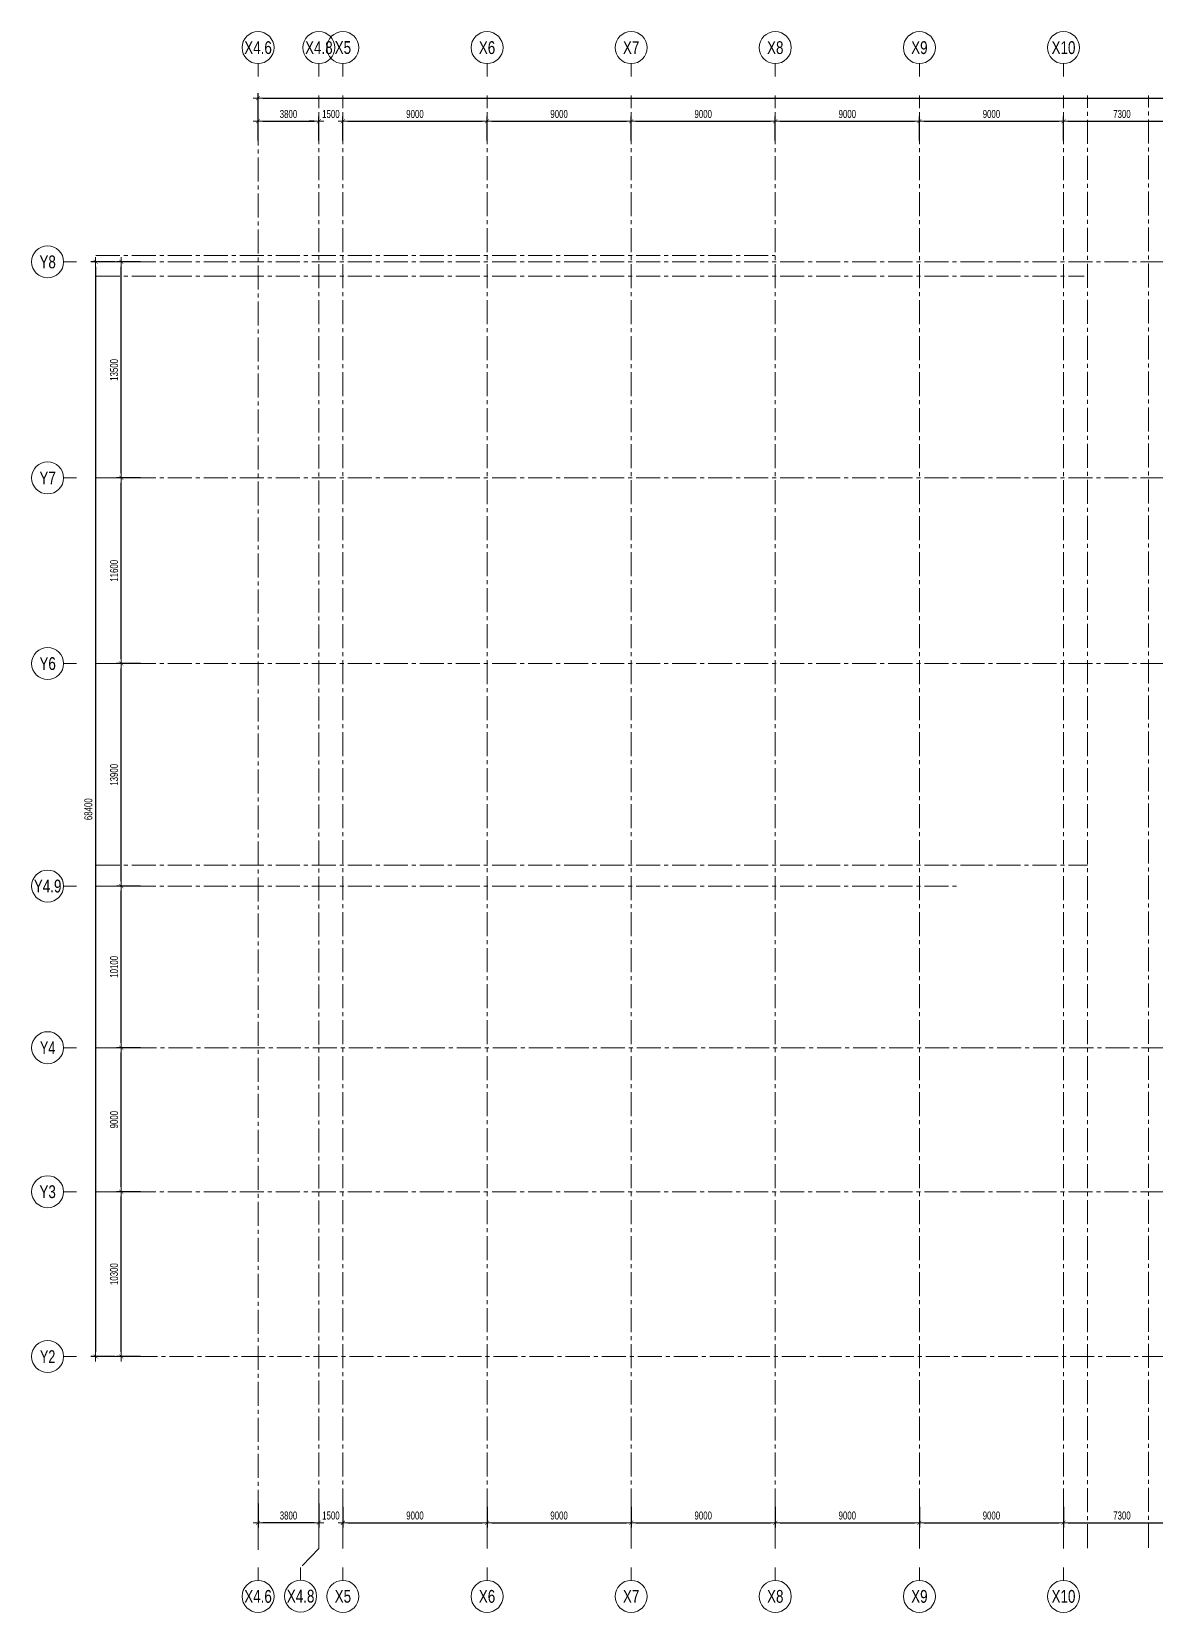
# Model space of a CAD drawing. Header units: millimetres. Extents: x 17261 to 205888, y -7086 to 91689.
# Drawn here: x 17261 to 87500, y -7086 to 91689 of the extents above; entities that cross this region are included whole.
import ezdxf
from ezdxf.enums import TextEntityAlignment as Align

# ---------------------------------------------------------------- set-up
doc = ezdxf.new("R2010")
doc.units = ezdxf.units.MM
doc.linetypes.add('CENTER2', pattern=[1.125, 0.75, -0.125, 0.125, -0.125])
doc.layers.get('Defpoints').update_dxf_attribs({"color": 151, "lineweight": 9})
for name, color, linetype, lineweight in [('NDC_S_AXIS', 5, 'CENTER2', 13), ('NDC_S_DIM', 1, 'Continuous', 15), ('NDC_S_SYMBOL', 1, 'Continuous', 15), ('NDC_S_TEXT SYMBOL', 7, 'Continuous', 20)]:
    doc.layers.add(name, color=color, linetype=linetype, lineweight=lineweight)
doc.styles.add('NDC_ANNO', font='', dxfattribs={"width": 0.8})
doc.styles.add('NDC_DIM', font='', dxfattribs={"width": 0.75})
doc.styles.get('NDC_ANNO').set_extended_font_data('Dotum')
doc.styles.get('NDC_DIM').set_extended_font_data('Dotum')
doc.dimstyles.new('NDC_dim_200', dxfattribs={"dimscale": 200, "dimtxt": 2.5, "dimasz": 1.5, "dimexe": 1.5, "dimexo": 2.5, "dimgap": 1, "dimtad": 1, "dimdec": 0, "dimzin": 0, "dimdsep": 46, "dimtxsty": 'NDC_DIM', "dimblk": 'DIMMARK', "dimcen": 0.09, "dimdle": 1.2, "dimclrd": 1, "dimclre": 1, "dimclrt": 3, "dimadec": 0, "dimazin": 0, "dimtfac": 1, "dimtdec": 0, "dimtix": 1, "dimtofl": 0, "dimtmove": 0, "dimatfit": 3, "dimfxl": 6, "dimfxlon": 1, "dimtolj": 1, "dimtzin": 0, "dimarcsym": 0})

# ---------------------------------------------------------------- blocks, each defined once
blk = doc.blocks.new('*U640')
at = {"layer": 'NDC_S_SYMBOL'}
blk.add_line((0, 5), (0, 9), dxfattribs=at)
blk.add_circle((0, 0), 5, dxfattribs=at)
at = {"layer": 'NDC_S_TEXT SYMBOL', "color": 7, "style": 'NDC_ANNO', "width": 0.8}
blk.add_attdef('GRID', text='', height=4, dxfattribs=at).set_placement((0, 0), align=Align.MIDDLE)
blk = doc.blocks.new('*U653')
at = {"layer": 'NDC_S_SYMBOL'}
blk.add_line((5, 0), (9, 0), dxfattribs=at)
blk.add_circle((0, 0), 5, dxfattribs=at)
at = {"layer": 'NDC_S_TEXT SYMBOL', "color": 7, "style": 'NDC_ANNO', "width": 0.8}
blk.add_attdef('GRID', text='', height=4, rotation=270, dxfattribs=at).set_placement((0, 0), align=Align.MIDDLE)
blk = doc.blocks.new('DIMMARK')
at = {"layer": 'NDC_S_DIM', "color": 1}
blk.add_line((-1.5, 0), (1, 0), dxfattribs=at)
at = {"layer": 'NDC_S_DIM', "color": 2, "const_width": 0.1}
blk.add_lwpolyline([(-0.42, -0.42), (0.42, 0.42)], dxfattribs=at)
blk = doc.blocks.new('*D727')
at = {"layer": 'Defpoints', "color": 0, "transparency": 16777216}
for p in [(35200, 86089), (31400, 83407), (35200, 83407)]:
    blk.add_point(p, dxfattribs=at)
at = {"layer": 'NDC_S_DIM', "color": 1, "lineweight": -2, "transparency": 16777216}
for p, q in [((31400, 84889), (31400, 86389)), ((31700, 86089), (34900, 86089)), ((35200, 84889), (35200, 86389))]:
    blk.add_line(p, q, dxfattribs=at)
at = {"layer": 'NDC_S_DIM', "color": 1, "lineweight": -2, "transparency": 16777216, "xscale": 300, "yscale": 300, "zscale": 300, "rotation": 180}
blk.add_blockref('DIMMARK', (31400, 86089), dxfattribs=at)
at = {"layer": 'NDC_S_DIM', "color": 1, "lineweight": -2, "transparency": 16777216, "xscale": 300, "yscale": 300, "zscale": 300}
blk.add_blockref('DIMMARK', (35200, 86089), dxfattribs=at)
at = {"layer": 'NDC_S_DIM', "color": 3, "transparency": 16777216, "insert": (33300, 86539), "char_height": 500, "attachment_point": 5, "style": 'NDC_DIM'}
blk.add_mtext('\\A1;3800', dxfattribs=at)
blk = doc.blocks.new('*D728')
at = {"layer": 'Defpoints', "color": 0, "transparency": 16777216}
for p in [(45700, 86089), (36700, 83407), (45700, 83407)]:
    blk.add_point(p, dxfattribs=at)
at = {"layer": 'NDC_S_DIM', "color": 1, "lineweight": -2, "transparency": 16777216}
for p, q in [((36700, 84889), (36700, 86389)), ((37000, 86089), (45400, 86089)), ((45700, 84889), (45700, 86389))]:
    blk.add_line(p, q, dxfattribs=at)
at = {"layer": 'NDC_S_DIM', "color": 1, "lineweight": -2, "transparency": 16777216, "xscale": 300, "yscale": 300, "zscale": 300, "rotation": 180}
blk.add_blockref('DIMMARK', (36700, 86089), dxfattribs=at)
at = {"layer": 'NDC_S_DIM', "color": 1, "lineweight": -2, "transparency": 16777216, "xscale": 300, "yscale": 300, "zscale": 300}
blk.add_blockref('DIMMARK', (45700, 86089), dxfattribs=at)
at = {"layer": 'NDC_S_DIM', "color": 3, "transparency": 16777216, "insert": (41200, 86539), "char_height": 500, "attachment_point": 5, "style": 'NDC_DIM'}
blk.add_mtext('\\A1;9000', dxfattribs=at)
blk = doc.blocks.new('*D729')
at = {"layer": 'Defpoints', "color": 0, "transparency": 16777216}
for p in [(54700, 86089), (45700, 83407), (54700, 83407)]:
    blk.add_point(p, dxfattribs=at)
at = {"layer": 'NDC_S_DIM', "color": 1, "lineweight": -2, "transparency": 16777216}
for p, q in [((45700, 84889), (45700, 86389)), ((46000, 86089), (54400, 86089)), ((54700, 84889), (54700, 86389))]:
    blk.add_line(p, q, dxfattribs=at)
at = {"layer": 'NDC_S_DIM', "color": 1, "lineweight": -2, "transparency": 16777216, "xscale": 300, "yscale": 300, "zscale": 300, "rotation": 180}
blk.add_blockref('DIMMARK', (45700, 86089), dxfattribs=at)
at = {"layer": 'NDC_S_DIM', "color": 1, "lineweight": -2, "transparency": 16777216, "xscale": 300, "yscale": 300, "zscale": 300}
blk.add_blockref('DIMMARK', (54700, 86089), dxfattribs=at)
at = {"layer": 'NDC_S_DIM', "color": 3, "transparency": 16777216, "insert": (50200, 86539), "char_height": 500, "attachment_point": 5, "style": 'NDC_DIM'}
blk.add_mtext('\\A1;9000', dxfattribs=at)
blk = doc.blocks.new('*D741')
at = {"layer": 'Defpoints', "color": 0, "transparency": 16777216}
for p in [(63700, 86089), (54700, 83407), (63700, 83407)]:
    blk.add_point(p, dxfattribs=at)
at = {"layer": 'NDC_S_DIM', "color": 1, "lineweight": -2, "transparency": 16777216}
for p, q in [((54700, 84889), (54700, 86389)), ((55000, 86089), (63400, 86089)), ((63700, 84889), (63700, 86389))]:
    blk.add_line(p, q, dxfattribs=at)
at = {"layer": 'NDC_S_DIM', "color": 1, "lineweight": -2, "transparency": 16777216, "xscale": 300, "yscale": 300, "zscale": 300, "rotation": 180}
blk.add_blockref('DIMMARK', (54700, 86089), dxfattribs=at)
at = {"layer": 'NDC_S_DIM', "color": 1, "lineweight": -2, "transparency": 16777216, "xscale": 300, "yscale": 300, "zscale": 300}
blk.add_blockref('DIMMARK', (63700, 86089), dxfattribs=at)
at = {"layer": 'NDC_S_DIM', "color": 3, "transparency": 16777216, "insert": (59200, 86539), "char_height": 500, "attachment_point": 5, "style": 'NDC_DIM'}
blk.add_mtext('\\A1;9000', dxfattribs=at)
blk = doc.blocks.new('*D742')
at = {"layer": 'Defpoints', "color": 0, "transparency": 16777216}
for p in [(72700, 86089), (63700, 83407), (72700, 83407)]:
    blk.add_point(p, dxfattribs=at)
at = {"layer": 'NDC_S_DIM', "color": 1, "lineweight": -2, "transparency": 16777216}
for p, q in [((63700, 84889), (63700, 86389)), ((64000, 86089), (72400, 86089)), ((72700, 84889), (72700, 86389))]:
    blk.add_line(p, q, dxfattribs=at)
at = {"layer": 'NDC_S_DIM', "color": 1, "lineweight": -2, "transparency": 16777216, "xscale": 300, "yscale": 300, "zscale": 300, "rotation": 180}
blk.add_blockref('DIMMARK', (63700, 86089), dxfattribs=at)
at = {"layer": 'NDC_S_DIM', "color": 1, "lineweight": -2, "transparency": 16777216, "xscale": 300, "yscale": 300, "zscale": 300}
blk.add_blockref('DIMMARK', (72700, 86089), dxfattribs=at)
at = {"layer": 'NDC_S_DIM', "color": 3, "transparency": 16777216, "insert": (68200, 86539), "char_height": 500, "attachment_point": 5, "style": 'NDC_DIM'}
blk.add_mtext('\\A1;9000', dxfattribs=at)
blk = doc.blocks.new('*D743')
at = {"layer": 'Defpoints', "color": 0, "transparency": 16777216}
for p in [(81700, 86089), (72700, 83407), (81700, 83407)]:
    blk.add_point(p, dxfattribs=at)
at = {"layer": 'NDC_S_DIM', "color": 1, "lineweight": -2, "transparency": 16777216}
for p, q in [((72700, 84889), (72700, 86389)), ((73000, 86089), (81400, 86089)), ((81700, 84889), (81700, 86389))]:
    blk.add_line(p, q, dxfattribs=at)
at = {"layer": 'NDC_S_DIM', "color": 1, "lineweight": -2, "transparency": 16777216, "xscale": 300, "yscale": 300, "zscale": 300, "rotation": 180}
blk.add_blockref('DIMMARK', (72700, 86089), dxfattribs=at)
at = {"layer": 'NDC_S_DIM', "color": 1, "lineweight": -2, "transparency": 16777216, "xscale": 300, "yscale": 300, "zscale": 300}
blk.add_blockref('DIMMARK', (81700, 86089), dxfattribs=at)
at = {"layer": 'NDC_S_DIM', "color": 3, "transparency": 16777216, "insert": (77200, 86539), "char_height": 500, "attachment_point": 5, "style": 'NDC_DIM'}
blk.add_mtext('\\A1;9000', dxfattribs=at)
blk = doc.blocks.new('*D744')
at = {"layer": 'Defpoints', "color": 0, "transparency": 16777216}
for p in [(89000, 86089), (81700, 83407), (89000, 83407)]:
    blk.add_point(p, dxfattribs=at)
at = {"layer": 'NDC_S_DIM', "color": 1, "lineweight": -2, "transparency": 16777216}
for p, q in [((81700, 84889), (81700, 86389)), ((82000, 86089), (88700, 86089)), ((89000, 84889), (89000, 86389))]:
    blk.add_line(p, q, dxfattribs=at)
at = {"layer": 'NDC_S_DIM', "color": 1, "lineweight": -2, "transparency": 16777216, "xscale": 300, "yscale": 300, "zscale": 300, "rotation": 180}
blk.add_blockref('DIMMARK', (81700, 86089), dxfattribs=at)
at = {"layer": 'NDC_S_DIM', "color": 1, "lineweight": -2, "transparency": 16777216, "xscale": 300, "yscale": 300, "zscale": 300}
blk.add_blockref('DIMMARK', (89000, 86089), dxfattribs=at)
at = {"layer": 'NDC_S_DIM', "color": 3, "transparency": 16777216, "insert": (85350, 86539), "char_height": 500, "attachment_point": 5, "style": 'NDC_DIM'}
blk.add_mtext('\\A1;7300', dxfattribs=at)
blk = doc.blocks.new('*D747')
at = {"layer": 'Defpoints', "color": 0, "transparency": 16777216}
for p in [(36700, 0), (45700, 0), (45700, -1486)]:
    blk.add_point(p, dxfattribs=at)
at = {"layer": 'NDC_S_DIM', "color": 1, "lineweight": -2, "transparency": 16777216}
for p, q in [((36700, -500), (36700, -1786)), ((45700, -500), (45700, -1786)), ((37000, -1486), (45400, -1486))]:
    blk.add_line(p, q, dxfattribs=at)
at = {"layer": 'NDC_S_DIM', "color": 1, "lineweight": -2, "transparency": 16777216, "xscale": 300, "yscale": 300, "zscale": 300, "rotation": 180}
blk.add_blockref('DIMMARK', (36700, -1486), dxfattribs=at)
at = {"layer": 'NDC_S_DIM', "color": 1, "lineweight": -2, "transparency": 16777216, "xscale": 300, "yscale": 300, "zscale": 300}
blk.add_blockref('DIMMARK', (45700, -1486), dxfattribs=at)
at = {"layer": 'NDC_S_DIM', "color": 3, "transparency": 16777216, "insert": (41200, -1036), "char_height": 500, "attachment_point": 5, "style": 'NDC_DIM'}
blk.add_mtext('\\A1;9000', dxfattribs=at)
blk = doc.blocks.new('*D748')
at = {"layer": 'Defpoints', "color": 0, "transparency": 16777216}
for p in [(45700, 0), (54700, 0), (54700, -1486)]:
    blk.add_point(p, dxfattribs=at)
at = {"layer": 'NDC_S_DIM', "color": 1, "lineweight": -2, "transparency": 16777216}
for p, q in [((45700, -500), (45700, -1786)), ((54700, -500), (54700, -1786)), ((46000, -1486), (54400, -1486))]:
    blk.add_line(p, q, dxfattribs=at)
at = {"layer": 'NDC_S_DIM', "color": 1, "lineweight": -2, "transparency": 16777216, "xscale": 300, "yscale": 300, "zscale": 300, "rotation": 180}
blk.add_blockref('DIMMARK', (45700, -1486), dxfattribs=at)
at = {"layer": 'NDC_S_DIM', "color": 1, "lineweight": -2, "transparency": 16777216, "xscale": 300, "yscale": 300, "zscale": 300}
blk.add_blockref('DIMMARK', (54700, -1486), dxfattribs=at)
at = {"layer": 'NDC_S_DIM', "color": 3, "transparency": 16777216, "insert": (50200, -1036), "char_height": 500, "attachment_point": 5, "style": 'NDC_DIM'}
blk.add_mtext('\\A1;9000', dxfattribs=at)
blk = doc.blocks.new('*D749')
at = {"layer": 'Defpoints', "color": 0, "transparency": 16777216}
for p in [(54700, 0), (63700, 0), (63700, -1486)]:
    blk.add_point(p, dxfattribs=at)
at = {"layer": 'NDC_S_DIM', "color": 1, "lineweight": -2, "transparency": 16777216}
for p, q in [((54700, -500), (54700, -1786)), ((63700, -500), (63700, -1786)), ((55000, -1486), (63400, -1486))]:
    blk.add_line(p, q, dxfattribs=at)
at = {"layer": 'NDC_S_DIM', "color": 1, "lineweight": -2, "transparency": 16777216, "xscale": 300, "yscale": 300, "zscale": 300, "rotation": 180}
blk.add_blockref('DIMMARK', (54700, -1486), dxfattribs=at)
at = {"layer": 'NDC_S_DIM', "color": 1, "lineweight": -2, "transparency": 16777216, "xscale": 300, "yscale": 300, "zscale": 300}
blk.add_blockref('DIMMARK', (63700, -1486), dxfattribs=at)
at = {"layer": 'NDC_S_DIM', "color": 3, "transparency": 16777216, "insert": (59200, -1036), "char_height": 500, "attachment_point": 5, "style": 'NDC_DIM'}
blk.add_mtext('\\A1;9000', dxfattribs=at)
blk = doc.blocks.new('*D700')
at = {"layer": 'Defpoints', "color": 0, "transparency": 16777216}
for p in [(63700, 0), (72700, 0), (72700, -1486)]:
    blk.add_point(p, dxfattribs=at)
at = {"layer": 'NDC_S_DIM', "color": 1, "lineweight": -2, "transparency": 16777216}
for p, q in [((63700, -500), (63700, -1786)), ((72700, -500), (72700, -1786)), ((64000, -1486), (72400, -1486))]:
    blk.add_line(p, q, dxfattribs=at)
at = {"layer": 'NDC_S_DIM', "color": 1, "lineweight": -2, "transparency": 16777216, "xscale": 300, "yscale": 300, "zscale": 300, "rotation": 180}
blk.add_blockref('DIMMARK', (63700, -1486), dxfattribs=at)
at = {"layer": 'NDC_S_DIM', "color": 1, "lineweight": -2, "transparency": 16777216, "xscale": 300, "yscale": 300, "zscale": 300}
blk.add_blockref('DIMMARK', (72700, -1486), dxfattribs=at)
at = {"layer": 'NDC_S_DIM', "color": 3, "transparency": 16777216, "insert": (68200, -1036), "char_height": 500, "attachment_point": 5, "style": 'NDC_DIM'}
blk.add_mtext('\\A1;9000', dxfattribs=at)
blk = doc.blocks.new('*D701')
at = {"layer": 'Defpoints', "color": 0, "transparency": 16777216}
for p in [(72700, 0), (81700, 0), (81700, -1486)]:
    blk.add_point(p, dxfattribs=at)
at = {"layer": 'NDC_S_DIM', "color": 1, "lineweight": -2, "transparency": 16777216}
for p, q in [((72700, -500), (72700, -1786)), ((81700, -500), (81700, -1786)), ((73000, -1486), (81400, -1486))]:
    blk.add_line(p, q, dxfattribs=at)
at = {"layer": 'NDC_S_DIM', "color": 1, "lineweight": -2, "transparency": 16777216, "xscale": 300, "yscale": 300, "zscale": 300, "rotation": 180}
blk.add_blockref('DIMMARK', (72700, -1486), dxfattribs=at)
at = {"layer": 'NDC_S_DIM', "color": 1, "lineweight": -2, "transparency": 16777216, "xscale": 300, "yscale": 300, "zscale": 300}
blk.add_blockref('DIMMARK', (81700, -1486), dxfattribs=at)
at = {"layer": 'NDC_S_DIM', "color": 3, "transparency": 16777216, "insert": (77200, -1036), "char_height": 500, "attachment_point": 5, "style": 'NDC_DIM'}
blk.add_mtext('\\A1;9000', dxfattribs=at)
blk = doc.blocks.new('*D702')
at = {"layer": 'Defpoints', "color": 0, "transparency": 16777216}
for p in [(81700, 0), (89000, 0), (89000, -1486)]:
    blk.add_point(p, dxfattribs=at)
at = {"layer": 'NDC_S_DIM', "color": 1, "lineweight": -2, "transparency": 16777216}
for p, q in [((81700, -500), (81700, -1786)), ((89000, -500), (89000, -1786)), ((82000, -1486), (88700, -1486))]:
    blk.add_line(p, q, dxfattribs=at)
at = {"layer": 'NDC_S_DIM', "color": 1, "lineweight": -2, "transparency": 16777216, "xscale": 300, "yscale": 300, "zscale": 300, "rotation": 180}
blk.add_blockref('DIMMARK', (81700, -1486), dxfattribs=at)
at = {"layer": 'NDC_S_DIM', "color": 1, "lineweight": -2, "transparency": 16777216, "xscale": 300, "yscale": 300, "zscale": 300}
blk.add_blockref('DIMMARK', (89000, -1486), dxfattribs=at)
at = {"layer": 'NDC_S_DIM', "color": 3, "transparency": 16777216, "insert": (85350, -1036), "char_height": 500, "attachment_point": 5, "style": 'NDC_DIM'}
blk.add_mtext('\\A1;7300', dxfattribs=at)
blk = doc.blocks.new('*D705')
at = {"layer": 'Defpoints', "color": 0, "transparency": 16777216}
for p in [(22861, 19200), (30375, 19200), (30375, 8900)]:
    blk.add_point(p, dxfattribs=at)
at = {"layer": 'NDC_S_DIM', "color": 1, "lineweight": -2, "transparency": 16777216}
for p, q in [((24061, 19200), (22561, 19200)), ((22861, 9200), (22861, 18900)), ((24061, 8900), (22561, 8900))]:
    blk.add_line(p, q, dxfattribs=at)
at = {"layer": 'NDC_S_DIM', "color": 1, "lineweight": -2, "transparency": 16777216, "xscale": 300, "yscale": 300, "zscale": 300}
for p, rotation in [((22861, 19200), 90), ((22861, 8900), 270)]:
    blk.add_blockref('DIMMARK', p, dxfattribs=dict(at, rotation=rotation))
at = {"layer": 'NDC_S_DIM', "color": 3, "transparency": 16777216, "insert": (22411, 14050), "char_height": 500, "attachment_point": 5, "rotation": 90, "style": 'NDC_DIM'}
blk.add_mtext('\\A1;10300', dxfattribs=at)
blk = doc.blocks.new('*D706')
at = {"layer": 'Defpoints', "color": 0, "transparency": 16777216}
for p in [(22861, 28200), (30375, 28200), (30375, 19200)]:
    blk.add_point(p, dxfattribs=at)
at = {"layer": 'NDC_S_DIM', "color": 1, "lineweight": -2, "transparency": 16777216}
for p, q in [((24061, 28200), (22561, 28200)), ((22861, 19500), (22861, 27900)), ((24061, 19200), (22561, 19200))]:
    blk.add_line(p, q, dxfattribs=at)
at = {"layer": 'NDC_S_DIM', "color": 1, "lineweight": -2, "transparency": 16777216, "xscale": 300, "yscale": 300, "zscale": 300}
for p, rotation in [((22861, 28200), 90), ((22861, 19200), 270)]:
    blk.add_blockref('DIMMARK', p, dxfattribs=dict(at, rotation=rotation))
at = {"layer": 'NDC_S_DIM', "color": 3, "transparency": 16777216, "insert": (22411, 23700), "char_height": 500, "attachment_point": 5, "rotation": 90, "style": 'NDC_DIM'}
blk.add_mtext('\\A1;9000', dxfattribs=at)
blk = doc.blocks.new('*D707')
at = {"layer": 'Defpoints', "color": 0, "transparency": 16777216}
for p in [(22861, 52200), (30375, 52200), (30375, 38300)]:
    blk.add_point(p, dxfattribs=at)
at = {"layer": 'NDC_S_DIM', "color": 1, "lineweight": -2, "transparency": 16777216}
for p, q in [((24061, 52200), (22561, 52200)), ((22861, 38600), (22861, 51900)), ((24061, 38300), (22561, 38300))]:
    blk.add_line(p, q, dxfattribs=at)
at = {"layer": 'NDC_S_DIM', "color": 1, "lineweight": -2, "transparency": 16777216, "xscale": 300, "yscale": 300, "zscale": 300}
for p, rotation in [((22861, 52200), 90), ((22861, 38300), 270)]:
    blk.add_blockref('DIMMARK', p, dxfattribs=dict(at, rotation=rotation))
at = {"layer": 'NDC_S_DIM', "color": 3, "transparency": 16777216, "insert": (22411, 45250), "char_height": 500, "attachment_point": 5, "rotation": 90, "style": 'NDC_DIM'}
blk.add_mtext('\\A1;13900', dxfattribs=at)
blk = doc.blocks.new('*D708')
at = {"layer": 'Defpoints', "color": 0, "transparency": 16777216}
for p in [(22861, 63800), (30375, 63800), (30375, 52200)]:
    blk.add_point(p, dxfattribs=at)
at = {"layer": 'NDC_S_DIM', "color": 1, "lineweight": -2, "transparency": 16777216}
for p, q in [((24061, 63800), (22561, 63800)), ((22861, 52500), (22861, 63500)), ((24061, 52200), (22561, 52200))]:
    blk.add_line(p, q, dxfattribs=at)
at = {"layer": 'NDC_S_DIM', "color": 1, "lineweight": -2, "transparency": 16777216, "xscale": 300, "yscale": 300, "zscale": 300}
for p, rotation in [((22861, 63800), 90), ((22861, 52200), 270)]:
    blk.add_blockref('DIMMARK', p, dxfattribs=dict(at, rotation=rotation))
at = {"layer": 'NDC_S_DIM', "color": 3, "transparency": 16777216, "insert": (22411, 58000), "char_height": 500, "attachment_point": 5, "rotation": 90, "style": 'NDC_DIM'}
blk.add_mtext('\\A1;11600', dxfattribs=at)
blk = doc.blocks.new('*D732')
at = {"layer": 'Defpoints', "color": 0, "transparency": 16777216}
for p in [(22861, 77300), (30375, 77300), (30375, 63800)]:
    blk.add_point(p, dxfattribs=at)
at = {"layer": 'NDC_S_DIM', "color": 1, "lineweight": -2, "transparency": 16777216}
for p, q in [((24061, 77300), (22561, 77300)), ((22861, 64100), (22861, 77000)), ((24061, 63800), (22561, 63800))]:
    blk.add_line(p, q, dxfattribs=at)
at = {"layer": 'NDC_S_DIM', "color": 1, "lineweight": -2, "transparency": 16777216, "xscale": 300, "yscale": 300, "zscale": 300}
for p, rotation in [((22861, 77300), 90), ((22861, 63800), 270)]:
    blk.add_blockref('DIMMARK', p, dxfattribs=dict(at, rotation=rotation))
at = {"layer": 'NDC_S_DIM', "color": 3, "transparency": 16777216, "insert": (22411, 70550), "char_height": 500, "attachment_point": 5, "rotation": 90, "style": 'NDC_DIM'}
blk.add_mtext('\\A1;13500', dxfattribs=at)
blk = doc.blocks.new('*D730')
at = {"layer": 'Defpoints', "color": 0, "ltscale": 200, "transparency": 16777216}
for p in [(36700, 86089), (35200, 83407), (36700, 83407)]:
    blk.add_point(p, dxfattribs=at)
at = {"layer": 'NDC_S_DIM', "color": 1, "lineweight": -2, "ltscale": 200, "transparency": 16777216}
for p, q in [((34900, 86089), (34600, 86089)), ((35200, 84889), (35200, 86389)), ((36700, 84889), (36700, 86389)), ((37000, 86089), (37300, 86089))]:
    blk.add_line(p, q, dxfattribs=at)
at = {"layer": 'NDC_S_DIM', "color": 1, "lineweight": -2, "ltscale": 200, "transparency": 16777216, "xscale": 300, "yscale": 300, "zscale": 300}
blk.add_blockref('DIMMARK', (35200, 86089), dxfattribs=at)
at = {"layer": 'NDC_S_DIM', "color": 1, "lineweight": -2, "ltscale": 200, "transparency": 16777216, "xscale": 300, "yscale": 300, "zscale": 300, "rotation": 180}
blk.add_blockref('DIMMARK', (36700, 86089), dxfattribs=at)
at = {"layer": 'NDC_S_DIM', "color": 3, "ltscale": 200, "transparency": 16777216, "insert": (35950, 86539), "char_height": 500, "attachment_point": 5, "style": 'NDC_DIM'}
blk.add_mtext('\\A1;1500', dxfattribs=at)
blk = doc.blocks.new('*D731')
at = {"layer": 'Defpoints', "color": 0, "ltscale": 200, "transparency": 16777216}
for p in [(22861, 38300), (30375, 38300), (30375, 28200)]:
    blk.add_point(p, dxfattribs=at)
at = {"layer": 'NDC_S_DIM', "color": 1, "lineweight": -2, "ltscale": 200, "transparency": 16777216}
for p, q in [((24061, 38300), (22561, 38300)), ((22861, 28500), (22861, 38000)), ((24061, 28200), (22561, 28200))]:
    blk.add_line(p, q, dxfattribs=at)
at = {"layer": 'NDC_S_DIM', "color": 1, "lineweight": -2, "ltscale": 200, "transparency": 16777216, "xscale": 300, "yscale": 300, "zscale": 300}
for p, rotation in [((22861, 38300), 90), ((22861, 28200), 270)]:
    blk.add_blockref('DIMMARK', p, dxfattribs=dict(at, rotation=rotation))
at = {"layer": 'NDC_S_DIM', "color": 3, "ltscale": 200, "transparency": 16777216, "insert": (22411, 33250), "char_height": 500, "attachment_point": 5, "rotation": 90, "style": 'NDC_DIM'}
blk.add_mtext('\\A1;10100', dxfattribs=at)
blk = doc.blocks.new('*D695')
at = {"layer": 'Defpoints', "color": 0, "ltscale": 200, "transparency": 16777216}
for p in [(35200, 8900), (36700, 0), (35200, -1486)]:
    blk.add_point(p, dxfattribs=at)
at = {"layer": 'NDC_S_DIM', "color": 1, "lineweight": -2, "ltscale": 200, "transparency": 16777216}
for p, q in [((35200, -286), (35200, -1786)), ((36700, -500), (36700, -1786)), ((34900, -1486), (34600, -1486)), ((37000, -1486), (37300, -1486))]:
    blk.add_line(p, q, dxfattribs=at)
at = {"layer": 'NDC_S_DIM', "color": 1, "lineweight": -2, "ltscale": 200, "transparency": 16777216, "xscale": 300, "yscale": 300, "zscale": 300}
blk.add_blockref('DIMMARK', (35200, -1486), dxfattribs=at)
at = {"layer": 'NDC_S_DIM', "color": 1, "lineweight": -2, "ltscale": 200, "transparency": 16777216, "xscale": 300, "yscale": 300, "zscale": 300, "rotation": 180}
blk.add_blockref('DIMMARK', (36700, -1486), dxfattribs=at)
at = {"layer": 'NDC_S_DIM', "color": 3, "ltscale": 200, "transparency": 16777216, "insert": (35950, -1036), "char_height": 500, "attachment_point": 5, "style": 'NDC_DIM'}
blk.add_mtext('\\A1;1500', dxfattribs=at)
blk = doc.blocks.new('*D696')
at = {"layer": 'Defpoints', "color": 0, "ltscale": 200, "transparency": 16777216}
for p in [(31400, 8900), (35200, 8900), (31400, -1486)]:
    blk.add_point(p, dxfattribs=at)
at = {"layer": 'NDC_S_DIM', "color": 1, "lineweight": -2, "ltscale": 200, "transparency": 16777216}
for p, q in [((31400, -286), (31400, -1786)), ((35200, -286), (35200, -1786)), ((34900, -1486), (31700, -1486))]:
    blk.add_line(p, q, dxfattribs=at)
at = {"layer": 'NDC_S_DIM', "color": 1, "lineweight": -2, "ltscale": 200, "transparency": 16777216, "xscale": 300, "yscale": 300, "zscale": 300, "rotation": 180}
blk.add_blockref('DIMMARK', (31400, -1486), dxfattribs=at)
at = {"layer": 'NDC_S_DIM', "color": 1, "lineweight": -2, "ltscale": 200, "transparency": 16777216, "xscale": 300, "yscale": 300, "zscale": 300}
blk.add_blockref('DIMMARK', (35200, -1486), dxfattribs=at)
at = {"layer": 'NDC_S_DIM', "color": 3, "ltscale": 200, "transparency": 16777216, "insert": (33300, -1036), "char_height": 500, "attachment_point": 5, "style": 'NDC_DIM'}
blk.add_mtext('\\A1;3800', dxfattribs=at)
blk = doc.blocks.new('*D697')
at = {"layer": 'Defpoints', "color": 0, "transparency": 16777216}
for p in [(24009, 77300), (21253, 8900), (24009, 8900)]:
    blk.add_point(p, dxfattribs=at)
at = {"layer": 'NDC_S_DIM', "color": 1, "lineweight": -2, "transparency": 16777216}
for p, q in [((22453, 77300), (20953, 77300)), ((21253, 77000), (21253, 9200)), ((22453, 8900), (20953, 8900))]:
    blk.add_line(p, q, dxfattribs=at)
at = {"layer": 'NDC_S_DIM', "color": 1, "lineweight": -2, "transparency": 16777216, "xscale": 300, "yscale": 300, "zscale": 300}
for p, rotation in [((21253, 77300), 90), ((21253, 8900), 270)]:
    blk.add_blockref('DIMMARK', p, dxfattribs=dict(at, rotation=rotation))
at = {"layer": 'NDC_S_DIM', "color": 3, "transparency": 16777216, "insert": (20803, 43100), "char_height": 500, "attachment_point": 5, "rotation": 90, "style": 'NDC_DIM'}
blk.add_mtext('\\A1;68400', dxfattribs=at)
blk = doc.blocks.new('*D698')
at = {"layer": 'Defpoints', "color": 0, "ltscale": 200, "transparency": 16777216}
for p in [(191600, 87535), (31400, 83317), (191600, 83317)]:
    blk.add_point(p, dxfattribs=at)
at = {"layer": 'NDC_S_DIM', "color": 1, "lineweight": -2, "ltscale": 200, "transparency": 16777216}
for p, q in [((31400, 86335), (31400, 87835)), ((31700, 87535), (191300, 87535)), ((191600, 86335), (191600, 87835))]:
    blk.add_line(p, q, dxfattribs=at)
at = {"layer": 'NDC_S_DIM', "color": 1, "lineweight": -2, "ltscale": 200, "transparency": 16777216, "xscale": 300, "yscale": 300, "zscale": 300, "rotation": 180}
blk.add_blockref('DIMMARK', (31400, 87535), dxfattribs=at)
at = {"layer": 'NDC_S_DIM', "color": 1, "lineweight": -2, "ltscale": 200, "transparency": 16777216, "xscale": 300, "yscale": 300, "zscale": 300}
blk.add_blockref('DIMMARK', (191600, 87535), dxfattribs=at)
at = {"layer": 'NDC_S_DIM', "color": 3, "ltscale": 200, "transparency": 16777216, "insert": (111500, 87985), "char_height": 500, "attachment_point": 5, "style": 'NDC_DIM'}
blk.add_mtext('\\A1;160200', dxfattribs=at)

msp = doc.modelspace()

# ---------------------------------------------------------------- linework, layer by layer
at = {"layer": 'NDC_S_AXIS', "ltscale": 2000}
for p, q in [((31400, -3175.4), (31400, 87688.5)), ((35200, -3100.8), (35200, 87688.5)), ((36700, -3086.3), (36700, 87688.5)), ((45700, -3086.3), (45700, 87688.5)), ((54700, -3086.3), (54700, 87688.5)), ((63700, -3086.3), (63700, 87688.5)), ((72700, -3086.3), (72700, 87688.5)), ((81700, -3086.3), (81700, 87688.5)), ((83200, -3076.3), (83200, 87688.5)), ((87000, -3049.9), (87000, 87688.5)), ((21260.7, 77700), (63700, 77700)), ((21260.7, 77300), (202005.9, 77300)), ((21260.7, 76400), (83000, 76400)), ((21260.7, 63800), (89000, 63800)), ((21260.7, 52200), (89000, 52200)), ((21260.7, 39600), (83200, 39600)), ((21260.7, 38300), (75094.2, 38300)), ((21313.6, 28200), (202029.4, 28200)), ((21260.7, 19200), (202029.4, 19200)), ((21360.8, 8900), (202029.4, 8900)), ((35200, -3100.8), (34059, -4272.8))]:
    msp.add_line(p, q, dxfattribs=at)

# ---------------------------------------------------------------- block references
at = {"layer": 'NDC_S_AXIS'}
ref = msp.add_blockref('*U640', (31400, 90688.5), dxfattribs=dict(at, xscale=-200, yscale=200, zscale=200, rotation=180))
ref.add_attrib('GRID', 'X4.6', dxfattribs={"layer": 'NDC_S_TEXT SYMBOL', "color": 7, "height": 800, "style": 'NDC_ANNO', "width": 0.8}).set_placement((31400, 90688.5), align=Align.MIDDLE)
ref = msp.add_blockref('*U640', (35200, 90688.5), dxfattribs=dict(at, xscale=-200, yscale=200, zscale=200, rotation=180))
ref.add_attrib('GRID', 'X4.8', dxfattribs={"layer": 'NDC_S_TEXT SYMBOL', "color": 7, "height": 800, "style": 'NDC_ANNO', "width": 0.8}).set_placement((35200, 90688.5), align=Align.MIDDLE)
ref = msp.add_blockref('*U640', (36700, 90688.5), dxfattribs=dict(at, xscale=-200, yscale=200, zscale=200, rotation=180))
ref.add_attrib('GRID', 'X5', dxfattribs={"layer": 'NDC_S_TEXT SYMBOL', "color": 7, "height": 800, "style": 'NDC_ANNO', "width": 0.8}).set_placement((36700, 90688.5), align=Align.MIDDLE)
ref = msp.add_blockref('*U640', (45700, 90688.5), dxfattribs=dict(at, xscale=-200, yscale=200, zscale=200, rotation=180))
ref.add_attrib('GRID', 'X6', dxfattribs={"layer": 'NDC_S_TEXT SYMBOL', "color": 7, "height": 800, "style": 'NDC_ANNO', "width": 0.8}).set_placement((45700, 90688.5), align=Align.MIDDLE)
ref = msp.add_blockref('*U640', (54700, 90688.5), dxfattribs=dict(at, xscale=-200, yscale=200, zscale=200, rotation=180))
ref.add_attrib('GRID', 'X7', dxfattribs={"layer": 'NDC_S_TEXT SYMBOL', "color": 7, "height": 800, "style": 'NDC_ANNO', "width": 0.8}).set_placement((54700, 90688.5), align=Align.MIDDLE)
ref = msp.add_blockref('*U640', (63700, 90688.5), dxfattribs=dict(at, xscale=-200, yscale=200, zscale=200, rotation=180))
ref.add_attrib('GRID', 'X8', dxfattribs={"layer": 'NDC_S_TEXT SYMBOL', "color": 7, "height": 800, "style": 'NDC_ANNO', "width": 0.8}).set_placement((63700, 90688.5), align=Align.MIDDLE)
ref = msp.add_blockref('*U640', (72700, 90688.5), dxfattribs=dict(at, xscale=-200, yscale=200, zscale=200, rotation=180))
ref.add_attrib('GRID', 'X9', dxfattribs={"layer": 'NDC_S_TEXT SYMBOL', "color": 7, "height": 800, "style": 'NDC_ANNO', "width": 0.8}).set_placement((72700, 90688.5), align=Align.MIDDLE)
ref = msp.add_blockref('*U640', (81700, 90688.5), dxfattribs=dict(at, xscale=-200, yscale=200, zscale=200, rotation=180))
ref.add_attrib('GRID', 'X10', dxfattribs={"layer": 'NDC_S_TEXT SYMBOL', "color": 7, "height": 800, "style": 'NDC_ANNO', "width": 0.8}).set_placement((81700, 90688.5), align=Align.MIDDLE)
ref = msp.add_blockref('*U653', (18260.7, 77300), dxfattribs=dict(at, xscale=200, yscale=200, zscale=200))
ref.add_attrib('GRID', 'Y8', dxfattribs={"layer": 'NDC_S_TEXT SYMBOL', "color": 7, "height": 800, "style": 'NDC_ANNO', "width": 0.8}).set_placement((18260.7, 77300), align=Align.MIDDLE)
ref = msp.add_blockref('*U653', (18260.7, 63800), dxfattribs=dict(at, xscale=200, yscale=200, zscale=200))
ref.add_attrib('GRID', 'Y7', dxfattribs={"layer": 'NDC_S_TEXT SYMBOL', "color": 7, "height": 800, "style": 'NDC_ANNO', "width": 0.8}).set_placement((18260.7, 63800), align=Align.MIDDLE)
ref = msp.add_blockref('*U653', (18260.7, 52200), dxfattribs=dict(at, xscale=200, yscale=200, zscale=200))
ref.add_attrib('GRID', 'Y6', dxfattribs={"layer": 'NDC_S_TEXT SYMBOL', "color": 7, "height": 800, "style": 'NDC_ANNO', "width": 0.8}).set_placement((18260.7, 52200), align=Align.MIDDLE)
ref = msp.add_blockref('*U653', (18260.7, 38300), dxfattribs=dict(at, xscale=200, yscale=200, zscale=200))
ref.add_attrib('GRID', 'Y4.9', dxfattribs={"layer": 'NDC_S_TEXT SYMBOL', "color": 7, "height": 800, "style": 'NDC_ANNO', "width": 0.8}).set_placement((18260.7, 38300), align=Align.MIDDLE)
ref = msp.add_blockref('*U653', (18260.7, 28200), dxfattribs=dict(at, xscale=200, yscale=200, zscale=200))
ref.add_attrib('GRID', 'Y4', dxfattribs={"layer": 'NDC_S_TEXT SYMBOL', "color": 7, "height": 800, "style": 'NDC_ANNO', "width": 0.75}).set_placement((18260.7, 28200), align=Align.MIDDLE)
ref = msp.add_blockref('*U653', (18260.7, 19200), dxfattribs=dict(at, xscale=200, yscale=200, zscale=200))
ref.add_attrib('GRID', 'Y3', dxfattribs={"layer": 'NDC_S_TEXT SYMBOL', "color": 7, "height": 800, "style": 'NDC_ANNO', "width": 0.8}).set_placement((18260.7, 19200), align=Align.MIDDLE)
ref = msp.add_blockref('*U653', (18260.7, 8900), dxfattribs=dict(at, xscale=200, yscale=200, zscale=200))
ref.add_attrib('GRID', 'Y2', dxfattribs={"layer": 'NDC_S_TEXT SYMBOL', "color": 7, "height": 800, "style": 'NDC_ANNO', "width": 0.75}).set_placement((18260.7, 8900), align=Align.MIDDLE)
at = {"layer": 'NDC_S_AXIS', "xscale": 200, "yscale": 200, "zscale": 200}
for p, values in [((31400, -6086.3), {'GRID': 'X4.6'}), ((34059, -6072.8), {'GRID': 'X4.8'}), ((36700, -6086.3), {'GRID': 'X5'}), ((45700, -6086.3), {'GRID': 'X6'}), ((54700, -6086.3), {'GRID': 'X7'}), ((63700, -6086.3), {'GRID': 'X8'}), ((72700, -6086.3), {'GRID': 'X9'}), ((81700, -6086.3), {'GRID': 'X10'})]:
    msp.add_blockref('*U640', p, dxfattribs=at).add_auto_attribs(values)

# ---------------------------------------------------------------- dimensions: what is measured, and where the dimension line sits
at = {"layer": 'NDC_S_DIM', "ltscale": 200}
dim = msp.add_linear_dim(base=(191600, 87534.7), p1=(31400, 83316.7), p2=(191600, 83316.7), dimstyle='NDC_dim_200', dxfattribs=at)
dim.commit()
dim.dimension.update_dxf_attribs({"geometry": '*D698', "text_midpoint": (111500, 87984.7)})
at = {"layer": 'NDC_S_DIM'}
for base, p1, p2, picture, middle in [((35200, 86088.5), (31400, 83407), (35200, 83407), '*D727', (33300, 86538.5)), ((45700, 86088.5), (36700, 83407), (45700, 83407), '*D728', (41200, 86538.5)), ((54700, 86088.5), (45700, 83407), (54700, 83407), '*D729', (50200, 86538.5)), ((63700, 86088.5), (54700, 83407), (63700, 83407), '*D741', (59200, 86538.5)), ((72700, 86088.5), (63700, 83407), (72700, 83407), '*D742', (68200, 86538.5)), ((81700, 86088.5), (72700, 83407), (81700, 83407), '*D743', (77200, 86538.5)), ((89000, 86088.5), (81700, 83407), (89000, 83407), '*D744', (85350, 86538.5)), ((45700, -1486.3), (36700, 0), (45700, 0), '*D747', (41200, -1036.3)), ((54700, -1486.3), (45700, 0), (54700, 0), '*D748', (50200, -1036.3)), ((63700, -1486.3), (54700, 0), (63700, 0), '*D749', (59200, -1036.3)), ((72700, -1486.3), (63700, 0), (72700, 0), '*D700', (68200, -1036.3)), ((81700, -1486.3), (72700, 0), (81700, 0), '*D701', (77200, -1036.3)), ((89000, -1486.3), (81700, 0), (89000, 0), '*D702', (85350, -1036.3))]:
    dim = msp.add_linear_dim(base=base, p1=p1, p2=p2, dimstyle='NDC_dim_200', override={"dimtmove": 1}, dxfattribs=at)
    dim.commit()
    dim.dimension.update_dxf_attribs({"geometry": picture, "text_midpoint": middle})
at = {"layer": 'NDC_S_DIM', "ltscale": 200}
for base, p1, p2, picture, middle in [((36700, 86088.5), (35200, 83407), (36700, 83407), '*D730', (35950, 86538.5)), ((31400, -1486.3), (35200, 8900), (31400, 8900), '*D696', (33300, -1036.3)), ((35200, -1486.3), (36700, 0), (35200, 8900), '*D695', (35950, -1036.3))]:
    dim = msp.add_linear_dim(base=base, p1=p1, p2=p2, dimstyle='NDC_dim_200', override={"dimtmove": 1}, dxfattribs=at)
    dim.commit()
    dim.dimension.update_dxf_attribs({"geometry": picture, "text_midpoint": middle})
at = {"layer": 'NDC_S_DIM'}
for base, p1, p2, picture, middle in [((21253.4, 8900), (24008.6, 77300), (24008.6, 8900), '*D697', (20803.4, 43100)), ((22860.7, 77300), (30375, 63800), (30375, 77300), '*D732', (22410.7, 70550)), ((22860.7, 63800), (30375, 52200), (30375, 63800), '*D708', (22410.7, 58000)), ((22860.7, 52200), (30375, 38300), (30375, 52200), '*D707', (22410.7, 45250)), ((22860.7, 28200), (30375, 19200), (30375, 28200), '*D706', (22410.7, 23700)), ((22860.7, 19200), (30375, 8900), (30375, 19200), '*D705', (22410.7, 14050))]:
    dim = msp.add_linear_dim(base=base, p1=p1, p2=p2, angle=90, dimstyle='NDC_dim_200', override={"dimtmove": 1}, dxfattribs=at)
    dim.commit()
    dim.dimension.update_dxf_attribs({"geometry": picture, "text_midpoint": middle})
at = {"layer": 'NDC_S_DIM', "ltscale": 200}
dim = msp.add_linear_dim(base=(22860.7, 38300), p1=(30375, 28200), p2=(30375, 38300), angle=90, dimstyle='NDC_dim_200', override={"dimtmove": 1}, dxfattribs=at)
dim.commit()
dim.dimension.update_dxf_attribs({"geometry": '*D731', "text_midpoint": (22410.7, 33250)})

doc.saveas('drawing.dxf')
